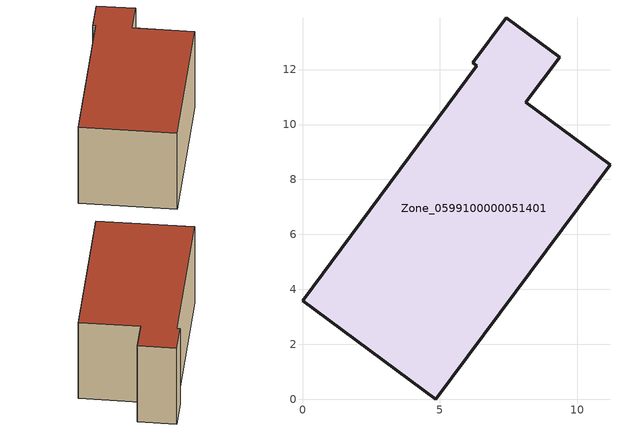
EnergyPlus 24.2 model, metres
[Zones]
Zone_0599100000051401
 floor ground (C_G): 6.2,12.25 7.41,13.89 9.35,12.45 8.12,10.81 11.19,8.54 4.84,0 0,3.6 6.33,12.14 z1.25
 wall outside (C_F): 11.19,8.54 8.12,10.81 9.35,12.45 7.41,13.89 6.2,12.25 6.33,12.14 0,3.6 4.84,0 11.19,8.54 z1.25:6.89
 roof outside (C_R): 7.41,13.89 6.2,12.25 6.33,12.14 0,3.6 4.84,0 11.19,8.54 8.12,10.81 9.35,12.45 z6.89
[BUILDING]
Pand.0599100000051401: North Axis=0; Terrain=City; Loads Convergence Tolerance Value=0.04; Temperature Convergence Tolerance Value=0.4; Solar Distribution=FullExterior; Maximum Number of Warmup Days=25; Minimum Number of Warmup Days=1
[Site:Location]
Rotterdam.The.Hague.AP_ZH_NLD Design_Conditions: Latitude=51.96; Longitude=4.45; Time Zone=1; Elevation=-4.5
[SITE:GROUNDTEMPERATURE:BUILDINGSURFACE]
18, 18, 18, 18, 18, 18, 18, 18, 18, 18, 18, 18
[MATERIAL] Thermal Absorptance=0.9; Solar Absorptance=0.7; Visible Absorptance=0.7
Name | Roughness | Thickness | Conductivity | Density | Specific Heat
G.TI.1965-1974 | MediumSmooth | 0.15 | 0.882353 | 540 | 1210
F.TI.1965-1974 | Rough | 0.3 | 0.697674 | 1920 | 840
R.TI.1965-1974 | MediumRough | 0.2 | 0.232558 | 1500 | 1000
[CONSTRUCTION]
C_G: G.TI.1965-1974
C_F: F.TI.1965-1974
C_R: R.TI.1965-1974
[ZONE]
Zone_0599100000051401: Type=1; Multiplier=1; Ceiling Height=Autocalculate; Volume=Autocalculate; Floor Area=autocalculate; Part of Total Floor Area=Yes
[ZONEINFILTRATION:DESIGNFLOWRATE]
Infil_Zone_0599100000051401: Zone or ZoneList or Space or SpaceList=Zone_0599100000051401; Schedule=AlwaysOn; Design Flow Rate Calculation Method=Flow/Area; Flow Rate per Floor Area=0.003; Constant Term Coefficient=1; Temperature Term Coefficient=0; Velocity Term Coefficient=0; Velocity Squared Term Coefficient=0
[HVACTEMPLATE:ZONE:IDEALLOADSAIRSYSTEM]
Zone_0599100000051401: Maximum Heating Supply Air Temperature=50; Minimum Cooling Supply Air Temperature=13; Maximum Heating Supply Air Humidity Ratio=0.0156; Minimum Cooling Supply Air Humidity Ratio=0.0077; Heating Limit=NoLimit; Cooling Limit=NoLimit; Dehumidification Control Type=ConstantSensibleHeatRatio; Cooling Sensible Heat Ratio=0.7; Dehumidification Setpoint=60; Humidification Control Type=None; Humidification Setpoint=30; Outdoor Air Method=None; Outdoor Air Flow Rate per Person=0.00944; Outdoor Air Flow Rate per Zone Floor Area=0; Outdoor Air Flow Rate per Zone=0; Demand Controlled Ventilation Type=None; Outdoor Air Economizer Type=NoEconomizer; Heat Recovery Type=None; Sensible Heat Recovery Effectiveness=0.7; Latent Heat Recovery Effectiveness=0.65
[ZONECONTROL:THERMOSTAT]
ThermostatControl_Zone_0599100000051401: Zone or ZoneList=Zone_0599100000051401; Control Type Schedule=DualSetpointControlType; Control 1=Thermostat_Zone_0599100000051401; Temperature Difference Between Cutout And Setpoint=0
[THERMOSTATSETPOINT:DUALSETPOINT]
Thermostat_Zone_0599100000051401: Heating Setpoint Temperature Schedule=HeatingSetpoint_Zone_0599100000051401; Cooling Setpoint Temperature Schedule=CoolingSetpoint_Zone_0599100000051401
[SCHEDULE:COMPACT]
HeatingSetpoint_Zone_0599100000051401: Through: 12/31, For: AllDays, Until: 24:00, 21
CoolingSetpoint_Zone_0599100000051401: Through: 12/31, For: AllDays, Until: 24:00, 24
DualSetpointControlType: Through: 12/31, For: AllDays, Until: 24:00, 4
AlwaysOn: Through: 12/31, For: AllDays, Until: 24:00, 1
